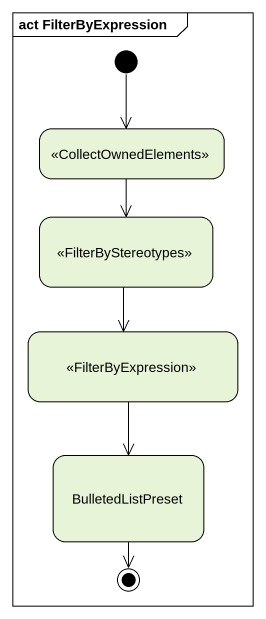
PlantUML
@startuml
mainframe act FilterByExpression
hide empty description
state " " as state1 <<CollectOwnedElements>>
state " " as state2 <<FilterByStereotypes>>
state " " as state3 <<FilterByExpression>>
state BulletedListPreset
[*] --> state1
state1 --> state2
state2 --> state3
state3 --> BulletedListPreset
BulletedListPreset --> [*]
@enduml
